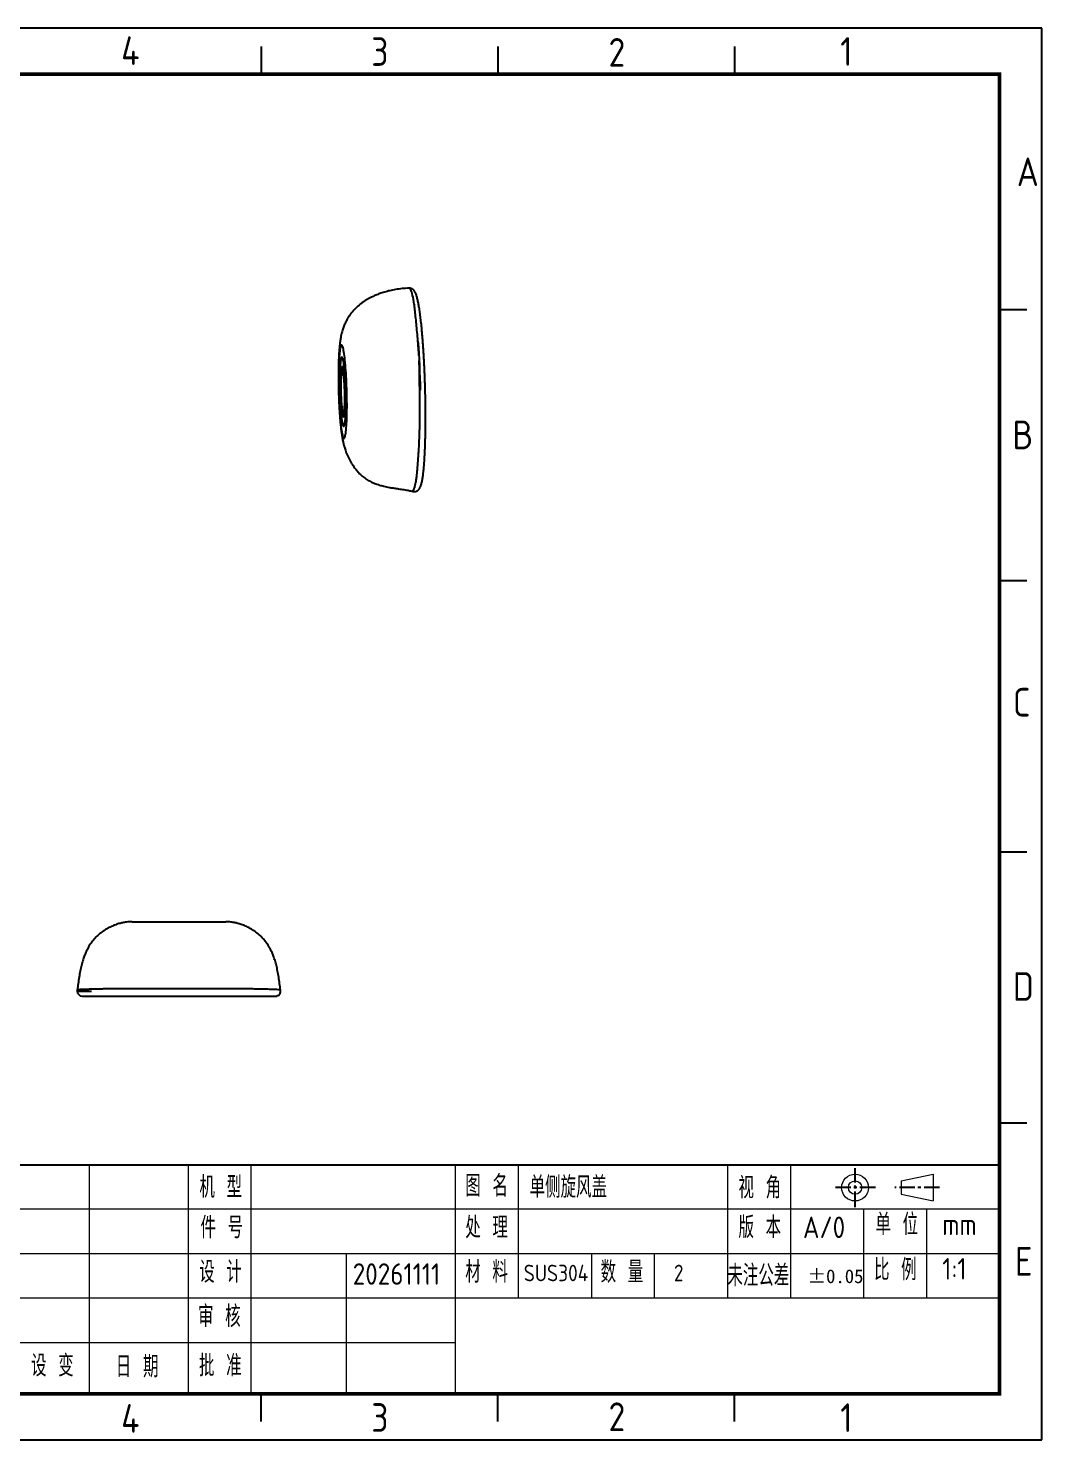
# Model space of a CAD drawing. Header units: millimetres. Extents: x 1580 to 3807, y -141 to 840.
# Drawn here: x 1874.2 to 2166.8, y 432.4 to 839.7 of the extents above; entities that cross this region are included whole.
import ezdxf

# ---------------------------------------------------------------- set-up
doc = ezdxf.new("R2010")
doc.units = ezdxf.units.MM
doc.linetypes.add('CENTER', pattern=[10.16, 6.35, -1.27, 1.27, -1.27])
doc.linetypes.add('CENTERX2', pattern=[20.32, 12.7, -2.54, 2.54, -2.54])
doc.layers.add('center', color=1, linetype='CENTERX2')
doc.layers.add('others', color=7, linetype='Continuous')
doc.layers.add('Text', color=3, linetype='Continuous', lineweight=20)
doc.styles.add('slb', font='gbenor.shx', dxfattribs={"bigfont": 'gbcbig.shx'})

msp = doc.modelspace()

# ---------------------------------------------------------------- linework, layer by layer
at = {"color": 7, "linetype": 'Continuous', "lineweight": 25}
for p, q in [((1984.253, 764.663), (1984.153, 764.683)), ((1965.415, 742.054), (1964.815, 742.038)), ((1965.194, 727.603), (1965.793, 727.619)), ((1904.199, 581.862), (1931.199, 581.862)), ((1888.349, 561.862), (1892.45, 561.862)), ((1889.809, 560.402), (1945.589, 560.402))]:
    msp.add_line(p, q, dxfattribs=at)
at = {"color": 0}
for points in [[(1941.477, 834.409), (1941.477, 826.481)], [(2009.757, 834.409), (2009.757, 826.481)], [(2078.037, 834.409), (2078.037, 826.481)], [(2154.587, 758.576), (2162.515, 758.576)], [(2154.587, 680.332), (2162.515, 680.332)], [(2154.587, 602.089), (2162.515, 602.089)], [(2154.587, 523.846), (2162.515, 523.846)], [(1941.477, 437.675), (1941.477, 445.603)], [(2009.757, 437.675), (2009.757, 445.603)], [(2078.037, 437.675), (2078.037, 445.603)]]:
    msp.add_lwpolyline(points, dxfattribs=at)
at = {"color": 7, "linetype": 'Continuous', "lineweight": 25, "flags": 128}
for points in [[(1985.658, 760.013), (1985.533, 760.756), (1985.406, 761.439), (1985.279, 762.06), (1985.15, 762.618), (1985.021, 763.111), (1984.892, 763.539), (1984.763, 763.9), (1984.634, 764.193), (1984.506, 764.419), (1984.379, 764.575), (1984.253, 764.663)], [(1963.822, 735.319), (1963.845, 734.408), (1963.874, 733.498), (1963.908, 732.594), (1963.947, 731.701), (1963.991, 730.821), (1964.039, 729.96), (1964.092, 729.121), (1964.149, 728.309), (1964.21, 727.525), (1964.274, 726.776), (1964.342, 726.062), (1964.413, 725.389), (1964.486, 724.759), (1964.562, 724.175), (1964.64, 723.639), (1964.72, 723.155), (1964.801, 722.723), (1964.882, 722.347), (1964.965, 722.028), (1965.047, 721.767), (1965.13, 721.565), (1965.211, 721.424), (1965.292, 721.345), (1965.372, 721.326), (1965.45, 721.37), (1965.525, 721.474), (1965.599, 721.64), (1965.67, 721.865), (1965.737, 722.15), (1965.802, 722.493), (1965.862, 722.892), (1965.919, 723.345), (1965.972, 723.851), (1966.02, 724.406), (1966.064, 725.009), (1966.102, 725.657), (1966.136, 726.347), (1966.165, 727.076), (1966.188, 727.839), (1966.206, 728.635), (1966.218, 729.459), (1966.225, 730.307), (1966.226, 731.176), (1966.222, 732.062), (1966.212, 732.96), (1966.197, 733.866), (1966.176, 734.777), (1966.15, 735.689), (1966.119, 736.596), (1966.082, 737.495), (1966.041, 738.382), (1965.995, 739.252), (1965.944, 740.103), (1965.889, 740.929), (1965.83, 741.728), (1965.768, 742.495), (1965.702, 743.226), (1965.632, 743.92), (1965.56, 744.572), (1965.485, 745.18), (1965.408, 745.74), (1965.329, 746.25), (1965.249, 746.709), (1965.168, 747.113), (1965.086, 747.461), (1965.003, 747.751), (1964.921, 747.982), (1964.839, 748.154), (1964.757, 748.264), (1964.677, 748.313), (1964.598, 748.301), (1964.521, 748.227), (1964.447, 748.091), (1964.375, 747.896), (1964.305, 747.64), (1964.239, 747.326), (1964.177, 746.955), (1964.118, 746.529), (1964.063, 746.049), (1964.013, 745.518), (1963.967, 744.939), (1963.926, 744.313), (1963.889, 743.643), (1963.858, 742.934), (1963.832, 742.187), (1963.812, 741.407), (1963.796, 740.597), (1963.787, 739.76), (1963.783, 738.901), (1963.784, 738.024), (1963.791, 737.131), (1963.804, 736.228), (1963.822, 735.319)], [(1964.129, 735.19), (1964.149, 734.405), (1964.175, 733.623), (1964.206, 732.848), (1964.242, 732.085), (1964.282, 731.339), (1964.328, 730.614), (1964.377, 729.916), (1964.43, 729.247), (1964.486, 728.613), (1964.546, 728.018), (1964.609, 727.464), (1964.674, 726.956), (1964.741, 726.496), (1964.81, 726.087), (1964.88, 725.732), (1964.951, 725.434), (1965.022, 725.193), (1965.093, 725.011), (1965.163, 724.89), (1965.233, 724.831), (1965.301, 724.832), (1965.367, 724.896), (1965.431, 725.02), (1965.492, 725.205), (1965.55, 725.45), (1965.605, 725.752), (1965.657, 726.11), (1965.704, 726.521), (1965.747, 726.984), (1965.785, 727.495), (1965.819, 728.052), (1965.847, 728.65), (1965.871, 729.286), (1965.889, 729.956), (1965.901, 730.656), (1965.908, 731.382), (1965.91, 732.129), (1965.906, 732.893), (1965.896, 733.668), (1965.881, 734.451), (1965.86, 735.236), (1965.834, 736.018), (1965.803, 736.793), (1965.767, 737.556), (1965.727, 738.302), (1965.682, 739.026), (1965.632, 739.725), (1965.579, 740.393), (1965.523, 741.027), (1965.463, 741.623), (1965.4, 742.177), (1965.335, 742.685), (1965.268, 743.145), (1965.199, 743.554), (1965.129, 743.908), (1965.059, 744.207), (1964.987, 744.448), (1964.917, 744.629), (1964.846, 744.75), (1964.777, 744.81), (1964.709, 744.808), (1964.642, 744.745), (1964.578, 744.62), (1964.517, 744.435), (1964.459, 744.191), (1964.404, 743.889), (1964.353, 743.531), (1964.305, 743.119), (1964.262, 742.657), (1964.224, 742.145), (1964.19, 741.589), (1964.162, 740.991), (1964.139, 740.355), (1964.121, 739.685), (1964.108, 738.985), (1964.101, 738.259), (1964.1, 737.512), (1964.104, 736.748), (1964.113, 735.972), (1964.129, 735.19)], [(1964.372, 735.087), (1964.39, 734.42), (1964.413, 733.757), (1964.441, 733.103), (1964.474, 732.464), (1964.512, 731.844), (1964.553, 731.25), (1964.599, 730.687), (1964.648, 730.158), (1964.7, 729.67), (1964.755, 729.225), (1964.812, 728.829), (1964.87, 728.483), (1964.93, 728.191), (1964.99, 727.956), (1965.05, 727.78), (1965.11, 727.663), (1965.169, 727.608), (1965.227, 727.614), (1965.283, 727.682), (1965.336, 727.81), (1965.387, 727.998), (1965.434, 728.245), (1965.477, 728.548), (1965.517, 728.904), (1965.552, 729.311), (1965.583, 729.764), (1965.609, 730.261), (1965.629, 730.797), (1965.644, 731.367), (1965.654, 731.966), (1965.658, 732.59), (1965.657, 733.233), (1965.65, 733.889), (1965.637, 734.554), (1965.619, 735.22), (1965.596, 735.884), (1965.568, 736.538), (1965.535, 737.177), (1965.497, 737.797), (1965.456, 738.391), (1965.41, 738.954), (1965.361, 739.482), (1965.309, 739.971), (1965.254, 740.415), (1965.198, 740.812), (1965.139, 741.158), (1965.08, 741.45), (1965.019, 741.685), (1964.959, 741.861), (1964.899, 741.978), (1964.84, 742.033), (1964.782, 742.027), (1964.727, 741.959), (1964.673, 741.831), (1964.623, 741.642), (1964.575, 741.396), (1964.532, 741.093), (1964.492, 740.737), (1964.457, 740.33), (1964.426, 739.877), (1964.401, 739.38), (1964.38, 738.844), (1964.365, 738.274), (1964.355, 737.675), (1964.351, 737.051), (1964.353, 736.408), (1964.36, 735.751), (1964.372, 735.087)], [(1964.44, 735.059), (1964.457, 734.426), (1964.479, 733.797), (1964.507, 733.178), (1964.539, 732.575), (1964.576, 731.993), (1964.616, 731.439), (1964.661, 730.917), (1964.709, 730.433), (1964.76, 729.991), (1964.813, 729.595), (1964.868, 729.25), (1964.924, 728.959), (1964.981, 728.724), (1965.039, 728.547), (1965.096, 728.431), (1965.152, 728.377), (1965.206, 728.385), (1965.259, 728.454), (1965.309, 728.585), (1965.357, 728.776), (1965.401, 729.025), (1965.441, 729.331), (1965.477, 729.688), (1965.508, 730.096), (1965.535, 730.549), (1965.556, 731.043), (1965.572, 731.573), (1965.583, 732.134), (1965.588, 732.722), (1965.587, 733.33), (1965.581, 733.952), (1965.57, 734.582), (1965.553, 735.215), (1965.53, 735.844), (1965.503, 736.463), (1965.47, 737.066), (1965.434, 737.648), (1965.393, 738.202), (1965.348, 738.724), (1965.3, 739.208), (1965.249, 739.65), (1965.196, 740.045), (1965.141, 740.391), (1965.085, 740.682), (1965.028, 740.917), (1964.971, 741.093), (1964.914, 741.209), (1964.858, 741.264), (1964.803, 741.256), (1964.75, 741.186), (1964.7, 741.056), (1964.653, 740.864), (1964.609, 740.615), (1964.568, 740.31), (1964.532, 739.952), (1964.501, 739.545), (1964.475, 739.092), (1964.453, 738.598), (1964.437, 738.068), (1964.426, 737.506), (1964.421, 736.919), (1964.422, 736.311), (1964.428, 735.689), (1964.44, 735.059)]]:
    msp.add_lwpolyline(points, dxfattribs=at)
at = {"color": 7, "linetype": 'Continuous', "lineweight": 25}
for centre, radius, start, end in [((1685.886, 727.864), 301.674, 1.39899, 4.08585), ((1889.809, 561.862), 1.46, 165.38181, 179.89955), ((1945.589, 561.862), 1.46, 270, 14.54063), ((1889.809, 561.862), 1.46, 180, 270)]:
    msp.add_arc(centre, radius, start, end, dxfattribs=at)
for points, knots in [([(1984.151, 764.683), (1983.478, 764.651), (1982.175, 764.589), (1980.307, 764.334), (1978.602, 763.996), (1977.075, 763.591), (1975.73, 763.148), (1974.568, 762.693), (1973.583, 762.247), (1972.756, 761.826), (1972.032, 761.417), (1971.355, 760.998), (1970.687, 760.543), (1969.799, 759.876), (1968.727, 758.939), (1967.576, 757.685), (1966.685, 756.457), (1966.026, 755.328), (1965.601, 754.447), (1965.305, 753.726), (1965.086, 753.124), (1964.895, 752.523), (1964.717, 751.88), (1964.557, 751.202), (1964.42, 750.514), (1964.322, 749.933), (1964.257, 749.502), (1964.213, 749.185), (1964.173, 748.87), (1964.13, 748.511), (1964.089, 748.134), (1964.055, 747.795), (1964.033, 747.556), (1964.017, 747.372), (1964.001, 747.196), (1963.984, 746.985), (1963.96, 746.671), (1963.929, 746.239), (1963.894, 745.692), (1963.852, 744.941), (1963.81, 744.011), (1963.773, 742.905), (1963.747, 741.789), (1963.731, 740.697), (1963.724, 739.581), (1963.726, 738.434), (1963.737, 737.173), (1963.76, 735.801), (1963.795, 734.424), (1963.84, 733.077), (1963.892, 731.818), (1963.951, 730.619), (1964.013, 729.52), (1964.077, 728.531), (1964.15, 727.52), (1964.231, 726.523), (1964.319, 725.57), (1964.404, 724.744), (1964.478, 724.088), (1964.545, 723.54), (1964.609, 723.052), (1964.69, 722.481), (1964.786, 721.863), (1964.897, 721.229), (1965.015, 720.628), (1965.125, 720.127), (1965.216, 719.745), (1965.297, 719.428), (1965.38, 719.118), (1965.492, 718.727), (1965.655, 718.204), (1965.881, 717.55), (1966.171, 716.808), (1966.523, 716.015), (1966.913, 715.231), (1967.322, 714.495), (1967.742, 713.813), (1968.18, 713.167), (1968.72, 712.441), (1969.424, 711.602), (1970.183, 710.84), (1970.873, 710.247), (1971.445, 709.812), (1972.051, 709.41), (1972.671, 709.052), (1973.247, 708.76), (1973.776, 708.521), (1974.302, 708.308), (1974.886, 708.096), (1975.534, 707.889), (1976.208, 707.7), (1976.893, 707.531), (1977.641, 707.368), (1978.514, 707.201), (1979.571, 707.023), (1980.823, 706.835), (1982.268, 706.622), (1983.673, 706.41), (1984.585, 706.221), (1984.96, 706.143)], [0, 0, 0, 0, 0.0222892, 0.0431356, 0.0623412, 0.0797846, 0.095402, 0.1091703, 0.1210925, 0.1311855, 0.1398764, 0.1486307, 0.1575809, 0.1667294, 0.1856265, 0.2050387, 0.2234971, 0.2366589, 0.2491636, 0.2571551, 0.2647458, 0.2728434, 0.2818089, 0.29195, 0.3027985, 0.3125777, 0.3180494, 0.322773, 0.3271366, 0.3327881, 0.3397649, 0.3447132, 0.348147, 0.3503937, 0.35302, 0.35624, 0.3600505, 0.3672235, 0.3754545, 0.3835174, 0.3984144, 0.4124037, 0.4255504, 0.4392957, 0.4513452, 0.46438, 0.4784659, 0.4936943, 0.5099564, 0.5239771, 0.5383824, 0.5521472, 0.5649155, 0.5767332, 0.587632, 0.6023007, 0.6149943, 0.6258958, 0.6368124, 0.6432951, 0.6503719, 0.6589767, 0.6691212, 0.6793469, 0.6891915, 0.6978118, 0.7034562, 0.7076357, 0.7119953, 0.7167704, 0.7241687, 0.7331844, 0.7426881, 0.7524076, 0.7623977, 0.7726391, 0.7821607, 0.7905248, 0.7990201, 0.812671, 0.827415, 0.8352091, 0.8432564, 0.8515592, 0.8596104, 0.8672458, 0.8732072, 0.8789909, 0.8860935, 0.8938237, 0.9015423, 0.9092568, 0.9171715, 0.9268618, 0.938701, 0.9527195, 0.9689188, 0.987259, 1, 1, 1, 1]), ([(1984.926, 706.17), (1984.959, 706.153), (1985.067, 706.098), (1985.294, 706.032), (1985.594, 705.993), (1985.905, 706.013), (1986.192, 706.085), (1986.448, 706.197), (1986.669, 706.338), (1986.858, 706.499), (1987.022, 706.677), (1987.168, 706.876), (1987.305, 707.108), (1987.443, 707.398), (1987.578, 707.757), (1987.705, 708.18), (1987.823, 708.657), (1987.93, 709.175), (1988.03, 709.744), (1988.122, 710.348), (1988.207, 710.99), (1988.287, 711.673), (1988.362, 712.396), (1988.432, 713.161), (1988.497, 713.965), (1988.557, 714.809), (1988.613, 715.69), (1988.664, 716.609), (1988.71, 717.562), (1988.752, 718.55), (1988.789, 719.569), (1988.821, 720.618), (1988.848, 721.695), (1988.87, 722.798), (1988.887, 723.926), (1988.899, 725.075), (1988.906, 726.244), (1988.908, 727.43), (1988.905, 728.632), (1988.897, 729.847), (1988.884, 731.072), (1988.866, 732.306), (1988.843, 733.546), (1988.816, 734.789), (1988.783, 736.033), (1988.746, 737.276), (1988.704, 738.515), (1988.658, 739.749), (1988.606, 740.973), (1988.551, 742.187), (1988.491, 743.388), (1988.427, 744.574), (1988.359, 745.741), (1988.287, 746.889), (1988.211, 748.015), (1988.132, 749.116), (1988.048, 750.191), (1987.962, 751.238), (1987.872, 752.254), (1987.779, 753.238), (1987.683, 754.188), (1987.584, 755.103), (1987.483, 755.981), (1987.379, 756.819), (1987.273, 757.618), (1987.164, 758.376), (1987.052, 759.092), (1986.938, 759.765), (1986.822, 760.396), (1986.702, 760.983), (1986.579, 761.529), (1986.45, 762.034), (1986.313, 762.504), (1986.161, 762.947), (1986, 763.331), (1985.833, 763.647), (1985.67, 763.893), (1985.503, 764.094), (1985.319, 764.27), (1985.111, 764.423), (1984.875, 764.549), (1984.604, 764.64), (1984.356, 764.687), (1984.202, 764.678), (1984.153, 764.676)], [0, 0, 0, 0, 0.0024528, 0.0081213, 0.0142438, 0.0201756, 0.0259907, 0.0317773, 0.037673, 0.0438607, 0.0505879, 0.0581968, 0.0671908, 0.0783762, 0.0929939, 0.1087792, 0.1235366, 0.1391463, 0.1541003, 0.1686694, 0.1830027, 0.1971812, 0.2112525, 0.225247, 0.2391846, 0.2530792, 0.2669404, 0.2807755, 0.2945897, 0.3083871, 0.3221708, 0.3359432, 0.3497063, 0.3634617, 0.3772107, 0.3909542, 0.4046932, 0.4184285, 0.4321608, 0.4458904, 0.4596181, 0.4733443, 0.4870693, 0.5007935, 0.5145174, 0.5282413, 0.5419654, 0.5556901, 0.5694158, 0.5831428, 0.5968717, 0.6106028, 0.6243367, 0.638074, 0.6518154, 0.6655615, 0.6793134, 0.6930722, 0.7068391, 0.7206158, 0.7344043, 0.7482071, 0.7620274, 0.7758692, 0.789738, 0.8036409, 0.8175877, 0.8315921, 0.8456737, 0.8598616, 0.8742006, 0.8887635, 0.9036758, 0.9191703, 0.9357045, 0.9485603, 0.9581012, 0.9661217, 0.9731061, 0.9794211, 0.9853335, 0.991028, 0.9971954, 1, 1, 1, 1]), ([(1985.658, 760.013), (1985.653, 760.03), (1985.648, 760.046), (1985.639, 760.071), (1985.636, 760.079), (1985.63, 760.095), (1985.627, 760.104), (1985.619, 760.112), (1985.618, 760.113), (1985.614, 760.114), (1985.612, 760.113), (1985.61, 760.11), (1985.609, 760.108), (1985.607, 760.102), (1985.606, 760.098), (1985.604, 760.085), (1985.604, 760.077), (1985.603, 760.051), (1985.603, 760.034), (1985.604, 759.949), (1985.609, 759.88), (1985.624, 759.672), (1985.637, 759.531), (1985.679, 759.099), (1985.71, 758.8), (1985.806, 757.876), (1985.874, 757.224), (1986.014, 755.846), (1986.085, 755.122), (1986.231, 753.6), (1986.305, 752.804), (1986.526, 750.331), (1986.673, 748.57), (1986.835, 746.498), (1986.853, 746.267), (1986.881, 745.918), (1986.89, 745.801), (1986.904, 745.625), (1986.909, 745.567), (1986.919, 745.45), (1986.924, 745.391), (1986.933, 745.325), (1986.934, 745.318), (1986.936, 745.309), (1986.938, 745.306), (1986.939, 745.309), (1986.939, 745.311), (1986.94, 745.317), (1986.94, 745.32), (1986.941, 745.339), (1986.941, 745.353), (1986.942, 745.397), (1986.941, 745.426), (1986.941, 745.514), (1986.939, 745.572), (1986.936, 745.747), (1986.932, 745.863), (1986.923, 746.211), (1986.915, 746.442), (1986.876, 747.589), (1986.838, 748.485), (1986.793, 749.358)], [0, 0, 0, 0, 0.0039062, 0.0039062, 0.0058594, 0.0058594, 0.0078125, 0.0078125, 0.0080566, 0.0080566, 0.0083008, 0.0083008, 0.0087891, 0.0087891, 0.0097656, 0.0097656, 0.0117187, 0.0117187, 0.015625, 0.015625, 0.03125, 0.03125, 0.0625, 0.0625, 0.125, 0.125, 0.25, 0.25, 0.375, 0.375, 0.5, 0.5, 0.75, 0.75, 0.78125, 0.78125, 0.796875, 0.796875, 0.8046875, 0.8046875, 0.8125, 0.8125, 0.8134766, 0.8134766, 0.8137207, 0.8137207, 0.8139648, 0.8139648, 0.8144531, 0.8144531, 0.8164063, 0.8164063, 0.8203125, 0.8203125, 0.828125, 0.828125, 0.84375, 0.84375, 0.875, 0.875, 1, 1, 1, 1]), ([(1987.468, 735.229), (1987.451, 735.73), (1987.418, 736.733), (1987.352, 738.238), (1987.275, 739.741), (1987.185, 741.349), (1987.092, 742.646), (1987.048, 743.448), (1987.022, 743.652), (1987.021, 743.66), (1987.02, 743.666), (1987.019, 743.669), (1987.019, 743.671), (1987.018, 743.673), (1987.018, 743.674), (1987.018, 743.675), (1987.017, 743.675), (1987.017, 743.675), (1987.017, 743.676), (1987.017, 743.676), (1987.017, 743.676), (1987.016, 743.676), (1987.016, 743.676), (1987.016, 743.675), (1987.015, 743.673), (1987.014, 743.664), (1987.012, 743.63), (1987.011, 743.49), (1987.019, 742.933), (1987.045, 741.54), (1987.069, 739.794), (1987.087, 738.029), (1987.103, 736.316), (1987.125, 734.218), (1987.155, 731.726), (1987.174, 729.236), (1987.166, 726.944), (1987.132, 724.88), (1987.082, 723.025), (1987.016, 721.219), (1986.933, 719.351), (1986.833, 717.463), (1986.715, 715.57), (1986.587, 713.801), (1986.452, 712.219), (1986.313, 710.834), (1986.169, 709.641), (1986.015, 708.611), (1985.847, 707.743), (1985.664, 707.052), (1985.464, 706.541), (1985.253, 706.241), (1985.083, 706.119), (1984.99, 706.165), (1984.966, 706.176)], [0, 0, 0, 0, 0.0236959, 0.0473917, 0.0713441, 0.0952965, 0.1246259, 0.1344223, 0.1346309, 0.1347586, 0.1348417, 0.1348968, 0.1349338, 0.1349587, 0.1349755, 0.134987, 0.134995, 0.135003, 0.1350062, 0.1350094, 0.1350115, 0.1350136, 0.1350166, 0.1350223, 0.135043, 0.1351249, 0.1354514, 0.1367556, 0.1419712, 0.1628371, 0.2046017, 0.2256653, 0.246729, 0.2856983, 0.3246677, 0.3647864, 0.4049036, 0.4364361, 0.4679688, 0.5001271, 0.5322858, 0.5709789, 0.6096724, 0.6494892, 0.689306, 0.7258829, 0.7626885, 0.7993836, 0.836078, 0.8737641, 0.9114503, 0.9494169, 0.9873848, 1, 1, 1, 1]), ([(1904.199, 581.862), (1903.899, 581.856), (1903.358, 581.845), (1902.63, 581.773), (1902.036, 581.687), (1901.515, 581.592), (1900.763, 581.426), (1899.751, 581.135), (1898.472, 580.643), (1897.157, 579.994), (1895.843, 579.178), (1894.599, 578.215), (1893.484, 577.148), (1892.526, 576.008), (1891.812, 574.939), (1891.262, 573.953), (1890.809, 573.011), (1890.366, 571.92), (1889.94, 570.656), (1889.546, 569.215), (1889.193, 567.6), (1888.882, 565.818), (1888.623, 564.005), (1888.469, 562.795), (1888.396, 562.229)], [0, 0, 0, 0, 0.03234176, 0.05838395, 0.07841003, 0.09672591, 0.11502182, 0.16075285, 0.20910091, 0.26133961, 0.31730708, 0.37431161, 0.42929588, 0.48217051, 0.5331299, 0.56636587, 0.60284941, 0.64475846, 0.69225206, 0.74545554, 0.80439553, 0.86893488, 0.93872847, 1, 1, 1, 1]), ([(1947.001, 562.228), (1946.93, 562.791), (1946.776, 563.996), (1946.518, 565.8), (1946.209, 567.576), (1945.859, 569.186), (1945.467, 570.624), (1945.045, 571.886), (1944.603, 572.977), (1944.154, 573.919), (1943.685, 574.763), (1943.175, 575.56), (1942.598, 576.336), (1941.837, 577.216), (1940.85, 578.17), (1939.616, 579.134), (1938.307, 579.957), (1936.988, 580.616), (1935.706, 581.115), (1934.728, 581.4), (1934.054, 581.555), (1933.664, 581.633), (1933.233, 581.707), (1932.701, 581.78), (1932.008, 581.847), (1931.488, 581.857), (1931.199, 581.862)], [0, 0, 0, 0, 0.06095657, 0.13044303, 0.19473067, 0.25347683, 0.30654319, 0.35395323, 0.39582877, 0.43232643, 0.46541643, 0.49901207, 0.53337228, 0.56863956, 0.62326763, 0.67990669, 0.73589158, 0.78842033, 0.8373262, 0.88270391, 0.89713594, 0.91122432, 0.92527128, 0.94393235, 0.96881933, 1, 1, 1, 1]), ([(1888.359, 561.863), (1888.373, 562.001), (1888.429, 562.542), (1888.452, 562.085), (1888.652, 562.18), (1888.973, 562.09), (1889.368, 562.056), (1889.709, 562.02), (1889.818, 562.007), (1889.856, 562.002), (1889.874, 561.998), (1889.883, 561.996), (1889.887, 561.995), (1889.889, 561.994), (1889.89, 561.993), (1889.891, 561.993), (1889.891, 561.992), (1889.891, 561.992), (1889.892, 561.992), (1889.892, 561.992), (1889.892, 561.991), (1889.892, 561.991), (1889.892, 561.991), (1889.892, 561.991), (1889.892, 561.991), (1889.892, 561.99), (1889.891, 561.99), (1889.889, 561.988), (1889.881, 561.986), (1889.848, 561.981), (1889.72, 561.97), (1889.422, 561.952), (1889.034, 561.926), (1888.65, 561.896), (1888.394, 561.869), (1888.316, 561.858), (1888.446, 561.874), (1888.791, 561.894), (1889.355, 561.902), (1890.151, 561.897), (1891.16, 561.88), (1892.02, 561.868), (1892.45, 561.862)], [0, 0, 0, 0, 0.018287, 0.0722392, 0.1209858, 0.1698978, 0.2429592, 0.2645832, 0.2708047, 0.2737059, 0.2751298, 0.2758384, 0.2760731, 0.2763106, 0.2763906, 0.2764446, 0.2764811, 0.2765059, 0.2765229, 0.2765385, 0.2765471, 0.2765527, 0.2765568, 0.2765609, 0.2765655, 0.2765732, 0.2765963, 0.2767016, 0.2771191, 0.2787861, 0.2854514, 0.3121133, 0.3654564, 0.4190185, 0.4885978, 0.5581766, 0.6297747, 0.7013731, 0.7748442, 0.8483154, 0.9241577, 1, 1, 1, 1]), ([(1947, 562.228), (1947, 562.228), (1947.033, 562.241), (1946.908, 562.247), (1946.6, 562.259), (1946.083, 562.274), (1945.444, 562.3), (1944.72, 562.33), (1943.862, 562.362), (1942.803, 562.397), (1941.524, 562.429), (1939.989, 562.457), (1938.278, 562.477), (1936.452, 562.489), (1934.547, 562.495), (1932.589, 562.496), (1930.534, 562.495), (1928.38, 562.496), (1926.136, 562.501), (1923.809, 562.51), (1921.435, 562.522), (1919.009, 562.534), (1916.551, 562.534), (1914.084, 562.523), (1911.648, 562.51), (1909.237, 562.5), (1906.864, 562.496), (1904.708, 562.495), (1902.787, 562.496), (1901.089, 562.495), (1899.456, 562.491), (1897.902, 562.483), (1896.538, 562.471), (1895.359, 562.455), (1894.34, 562.438), (1893.389, 562.417), (1892.576, 562.395), (1891.882, 562.374), (1891.298, 562.353), (1890.775, 562.334), (1890.332, 562.316), (1889.976, 562.301), (1889.701, 562.29), (1889.494, 562.282), (1889.34, 562.276), (1889.105, 562.267), (1888.82, 562.258), (1888.56, 562.251), (1888.416, 562.245), (1888.41, 562.233), (1888.408, 562.228)], [0, 0, 0, 0, 0.0007086, 0.02764223, 0.05537022, 0.08309719, 0.10489079, 0.12668454, 0.14891073, 0.17113716, 0.19787981, 0.22462278, 0.25214208, 0.27966138, 0.30494142, 0.33037961, 0.35574131, 0.38110263, 0.40714932, 0.43319602, 0.45943658, 0.48567805, 0.51264858, 0.53961822, 0.5664002, 0.59318167, 0.62077791, 0.64837451, 0.67028244, 0.69224166, 0.71420104, 0.73658356, 0.75896612, 0.77655532, 0.79414449, 0.81194844, 0.82975233, 0.84350621, 0.85764493, 0.87152323, 0.88444931, 0.89587345, 0.90552557, 0.91341838, 0.91974718, 0.92477628, 0.94490243, 0.96506859, 0.98523513, 1, 1, 1, 1])]:
    msp.add_open_spline(points, degree=3, knots=knots, dxfattribs=at)
at = {"layer": 'center', "color": 0, "linetype": 'CENTER', "ltscale": 0.7}
for p, q in [((2112.888, 499.548), (2112.888, 510.768)), ((2118.756, 505.158), (2107.02, 505.158)), ((2137.242, 505.158), (2124.393, 505.158))]:
    msp.add_line(p, q, dxfattribs=at)
at = {"layer": 'Defpoints', "color": 0}
for p, q in [((2166.787, 839.694), (1579.61, 839.697)), ((2166.785, 432.39), (2166.787, 839.694)), ((1579.608, 432.39), (2166.785, 432.39))]:
    msp.add_line(p, q, dxfattribs=at)
at = {"layer": 'others', "color": 0}
msp.add_line((1766.883, 511.764), (2154.587, 511.764), dxfattribs=at)
at = {"layer": 'others', "color": 0, "const_width": 1.057}
msp.add_lwpolyline([(2154.587, 445.603), (1591.808, 445.603), (1591.808, 826.481), (2154.587, 826.481)], close=True, dxfattribs=at)
at = {"layer": 'Text', "color": 0}
for p, q in [((1891.752, 511.764), (1891.752, 445.603)), ((1920.333, 511.764), (1920.333, 445.603)), ((1938.503, 511.764), (1938.503, 445.603)), ((1997.489, 511.764), (1997.489, 445.603)), ((2015.659, 511.764), (2015.659, 473.308)), ((2076.038, 511.764), (2076.038, 473.308)), ((2094.208, 511.764), (2094.208, 473.308)), ((2126.159, 507.092), (2135.444, 509.027)), ((2126.159, 507.092), (2126.159, 503.224)), ((2135.444, 509.027), (2135.444, 501.289)), ((2126.159, 503.224), (2135.444, 501.289)), ((2154.587, 498.946), (1766.883, 498.946)), ((2115.313, 498.946), (2115.313, 473.308)), ((2133.483, 498.946), (2133.483, 473.308)), ((1766.883, 486.127), (2154.587, 486.127)), ((1965.979, 486.127), (1965.979, 445.603)), ((2036.764, 486.127), (2036.764, 473.308)), ((2054.934, 486.127), (2054.934, 473.308)), ((1766.883, 473.308), (2154.587, 473.308)), ((1591.808, 460.489), (1997.489, 460.489))]:
    msp.add_line(p, q, dxfattribs=at)
for radius in [3.869, 1.934]:
    msp.add_circle((2112.888, 505.158), radius, dxfattribs=at)

# ---------------------------------------------------------------- texts
at = {"color": 0, "style": 'slb'}
for s, p in [('4', (1901.028, 829.075)), ('3', (1973.24, 828.818)), ('2', (2041.727, 828.593)), ('1', (2108.618, 828.854)), ('A', (2159.583, 794.151)), ('B', (2158.331, 718.213)), ('C', (2158.454, 641.072)), ('D', (2158.454, 559.048)), ('E', (2159.027, 479.741)), ('4', (1901.028, 434.414)), ('3', (1973.24, 434.671)), ('2', (2041.727, 434.896)), ('1', (2108.618, 434.635))]:
    msp.add_text(s, height=8.27, dxfattribs=at).set_placement(p)
at = {"ltscale": 5, "insert": (2099.128, 481.558), "char_height": 3.964, "width": 24.57813, "attachment_point": 1}
msp.add_mtext('%%p0.05', dxfattribs=at)
at = {"layer": 'Text', "color": 0, "style": 'slb'}
for s, height, p in [('图 名', 6.2026, (2000.373, 502.552)), ('机 型', 6.2026, (1923.607, 502.205)), ('单侧旋风盖', 6.2026, (2018.933, 502.205)), ('视 角', 6.2026, (2079.238, 502.038)), ('件 号', 6.2026, (1923.92, 490.533)), ('处 理', 6.2026, (2000.373, 490.533)), ('版 本', 6.2026, (2079.238, 490.596)), ('单 位', 6.2026, (2118.786, 491.438)), ('A/0', 6.2026, (2097.852, 490.596)), ('mm', 6.2026, (2138.062, 491.438)), ('比 例', 6.2026, (2118.356, 478.384)), ('1:1', 6.2026, (2138.062, 478.619)), ('设 计', 6.2026, (1923.559, 477.714)), ('20261111', 6.2026, (1967.875, 477.118)), ('材 料', 6.2026, (2000.373, 477.714)), ('SUS304', 4.776, (2017.242, 478.121)), ('数 量', 6.2026, (2039.437, 477.714)), ('2', 4.776, (2060.588, 478.121)), ('未注公差', 6.2026, (2076.038, 476.695)), ('审 核', 6.2026, (1923.217, 464.896)), ('设 变', 6.2026, (1875.009, 450.664)), ('日 期', 6.2026, (1899.494, 450.377)), ('批 准', 6.2026, (1923.491, 450.664))]:
    msp.add_text(s, height=height, dxfattribs=at).set_placement(p)

doc.saveas('drawing.dxf')
